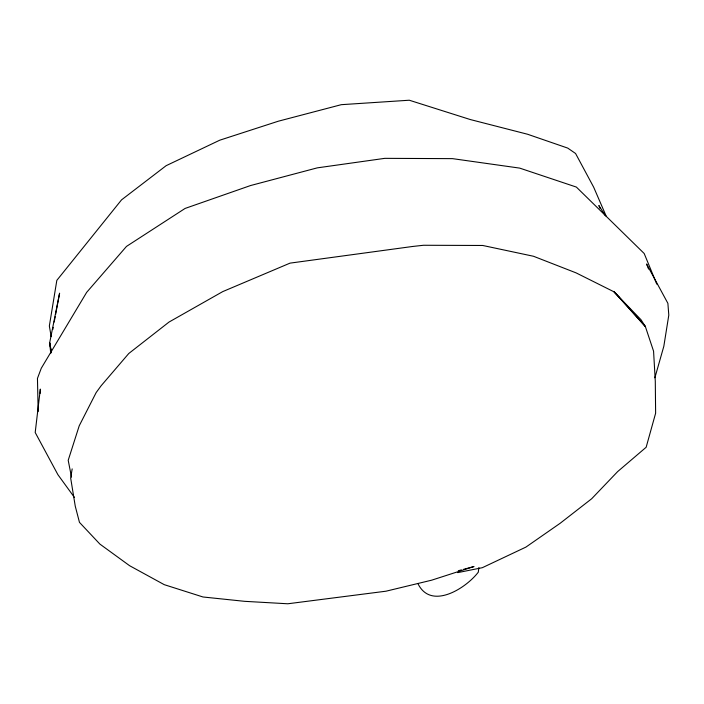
<?xml version="1.0" encoding="UTF-8"?>
<svg xmlns="http://www.w3.org/2000/svg" width="704" height="704" viewBox="0 0 704 704"><rect width="100%" height="100%" fill="white"/><g stroke="black" fill="none" stroke-linecap="round" stroke-linejoin="round"><path stroke-width="1.06" d="M40.172 393.369L40.322 389.092L35.2 432.502L57.895 474.663L74.369 497.341M478.878 567.582L478.298 572.176C465.89 588.394 431.314 610.271 418.141 584.038M72.178 468.89L70.664 478.042L75.266 506.22L79.464 522.359L99.906 544.104L129.598 565.699L164.243 584.663L202.981 596.983L244.649 601.33L287.795 603.777L385.977 591.202L431.684 580.175L474.003 566.526L463.531 569.342M52.809 329.516L53.205 327.378M54.199 322.036L55.202 316.686M55.598 314.547L59.594 293.163L49.676 342.742L50.758 353.461M654.878 377.784L663.828 346.28L668.8 315.102L667.885 303.336L646.589 264L648.56 269.034M458.295 570.742L461.437 569.897M457.741 572.625L482.319 567.697L525.906 547.105L560.19 523.257L591.677 498.749L617.628 471.618L646.149 447.26L655.626 413.213L655.292 381.242L653.567 351.182L645.374 326.568L640.983 319.704L614.082 291.861L576.074 272.87L533.5 256.265L482.733 245.476L423.518 245.265L412.773 246.453L290.039 263.129L222.737 291.606L169.022 322.054L128.77 353.505L101.121 385.774L96.166 392.568L79.218 425.806L68.2 460.31L71.5 477.092M605.343 215.662L598.866 205.515L600.081 208.463M606.258 216.304L593.692 187.229L575.573 153.49L567.732 148.095L527.56 134.244L470.334 119.557L409.288 100.223L341.29 104.676L278.309 121.211L219.762 140.193L166.135 165.686L121.537 199.866L56.83 280.359L49.342 325.996L51.19 336.635M656.762 284.126L644.195 253.519L576.365 187.07L519.71 168.115L452.496 158.638L384.815 158.347L317.293 167.86L250.545 185.548L185.09 208.437L126.5 246.4L86.662 292.354L41.272 368.254L37.453 378.4L38.166 411.602M51.304 352.106L49.676 342.742L51.48 352.378M618.719 296.657L614.082 291.861L645.374 326.568L618.719 296.657"/></g></svg>
